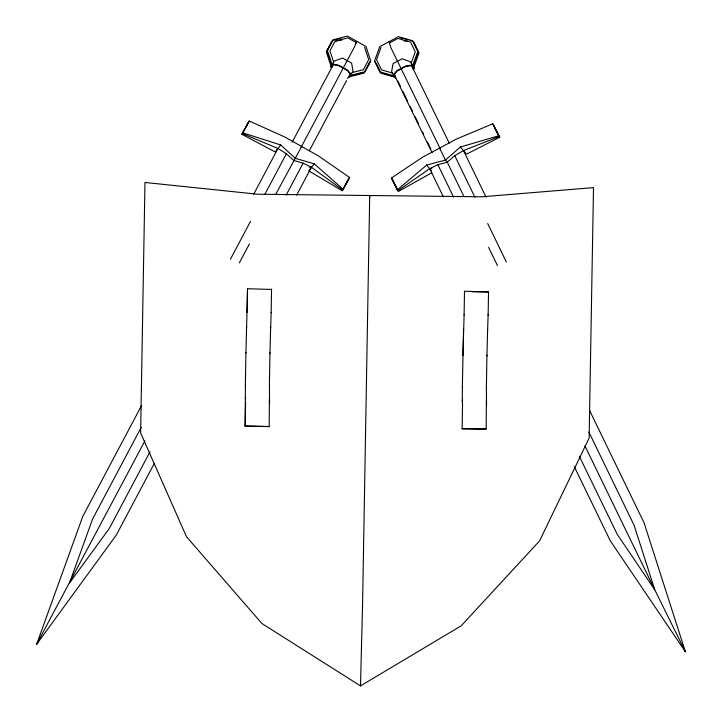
<?xml version="1.0" encoding="UTF-8"?>
<svg xmlns="http://www.w3.org/2000/svg" width="722" height="722" viewBox="0 0 722 722"><rect width="100%" height="100%" fill="white"/><g stroke="black" fill="none" stroke-linecap="round" stroke-linejoin="round"><path stroke-width="1.08" d="M245.336 398.715L245.399 384.745M269.432 385.016L269.586 403.706M462.315 401.206L462.369 387.236M486.402 387.506L486.538 405.755M369.673 197.711L369.7 195.509L362.579 603.926L360.495 685.9L261.915 623.519L186.493 536.735L140.609 432.893L144.978 182.467L257.573 194.218L481.836 196.799L593.502 187.621L589.134 438.046L539.641 540.796L461.223 625.803L360.495 685.9M245.363 384.862L245.931 352.417M269.405 397.804L269.18 426.558L245.146 426.278L245.372 397.524M271.571 289.459L247.52 288.737L246.599 327.662M245.146 426.278L245.57 402.064M247.132 312.455L247.52 288.737M269.405 385.142L269.965 352.697M271.165 312.725L271.553 289.008M462.342 387.362L463.569 329.124M486.384 400.295L486.159 429.048L462.125 428.769L462.54 404.555M464.111 314.945L464.499 291.228L488.55 291.95L472.161 291.769M486.375 387.633L486.944 355.188M488.144 315.225L488.532 291.507M245.949 353.103L246.59 326.633M269.983 353.383L270.633 326.904M462.919 355.603L464.12 314.53M486.962 355.874L487.603 329.394M270.642 327.932L271.174 312.31M487.612 330.423L488.135 314.35M376.433 59.989L380.99 47.471M411.197 63.067L410.258 61.776L402.19 58.744L393.048 63.635L391.622 71.74L393.941 75.864L379.808 71.866L374.537 61L379.763 46.65L398.4 36.687L412.524 40.685L417.794 51.542L412.569 65.892L411.197 63.067L415.285 51.84L410.818 42.643M413.814 67.317L419.04 52.959L413.769 42.102M335.315 41.073L347.878 37.869L356.235 42.58L354.448 47.002L301.11 147.18M38.167 641.353L36.605 644.331L116.278 535.101L154.255 463.524M343.329 189.381L314.196 163.813L295.37 158.344L280.75 144.978L275.19 151.936L241.861 134.274L249.27 121.016L284.946 137.063L318.393 155.898L349.628 177.513L342.219 190.77L308.646 170.771M248.711 121.711L242.421 133.579L277.97 148.452L286.39 153.75L293.71 160.437L303.123 163.163L311.426 167.287L342.779 190.076L349.069 178.217M241.861 134.274L249.27 121.016M331.994 41.163L326.299 51.894L331.073 66.361M141.368 405.917L82.831 516.266L36.605 644.331L144.914 440.88M253.711 194.182L277.97 148.452M333.672 62.173L332.183 64.971L327.409 50.504L333.104 39.773L347.499 36.1L365.964 46.488L370.738 60.955L365.043 71.695L350.639 75.359L353.013 71.297L351.641 63.157L342.589 58.058L334.557 60.91L333.672 62.173L329.936 50.865L334.755 41.768L336.849 41.235M292.103 142.288L332.499 66.153L331.633 65.666L326.849 51.199L332.544 40.468L340.775 38.365M141.169 427.478L92.578 519.055L69.465 583.087L109.302 528.468L149.968 451.828M230.417 259.261L250.48 221.437M264.739 194.561L286.39 153.75M356.731 41.298L355.684 43.275L356.235 42.58M239.361 262.862L249.388 243.973M275.768 194.245L301.67 146.485M309.35 150.718L346.596 80.512M347.652 78.536L348.699 76.559M286.219 195.021L303.123 163.163M296.652 195.12L311.426 167.287L309.314 167.017M368.211 60.603L363.383 69.7L352.128 72.57M369.628 62.354L363.933 73.084L349.529 76.758M370.178 61.65L364.484 72.39L350.089 76.063L349.222 75.575L350.332 74.176L347.264 70.431L338.898 65.729L333.609 64.763L331.389 67.543M342.219 190.77L347.995 179.895M330.432 67.164L332.824 64.168L338.771 65.251L347.833 70.35L351.28 74.565L348.897 77.561M309.341 169.896L314.196 163.813M348.518 178.912L349.628 177.513M432.045 152.685L394.194 74.682L397.172 71.009L405.62 66.487L411.08 65.657L413.553 68.491L412.587 66.487M413.183 69.781L414.527 68.13L411.856 65.079L405.719 66.018L396.577 70.909L393.228 75.043L395.891 78.093M460.374 147.035L466.574 154.129L499.795 137.234L498.559 135.817L460.374 147.035L445.429 160.067L426.603 165.103L397.262 190.003L398.499 191.42L431.828 172.748M493.352 124.518L499.182 136.521L463.47 150.582L454.761 155.681L447.288 162.197L437.875 164.715L429.707 168.65L397.885 190.707L392.055 178.704M397.262 190.003L391.441 178L422.722 157.098L456.484 139.039L492.729 123.814L499.795 137.234M338.943 40.703L342.084 39.9M431.837 168.425L429.707 168.65L443.479 197.043M245.128 425.827L269.18 426.558M400.024 37.679L403.057 38.537M405.069 39.105L408.101 39.963M410.123 40.531L413.146 41.389L418.417 52.255L413.192 66.605L412.316 67.074L449.183 143.046M410.195 41.93L397.876 38.447L389.429 42.959L390.773 47.426L440.221 148.777M403.625 40.603L406.712 41.479M392.569 73.03L381.523 69.908L377.055 60.702M395.178 77.281L381.054 73.283L376.261 63.41M242.971 132.884L280.75 144.978M389.086 41.668L389.7 42.381M394.194 74.682L395.43 76.099L394.564 76.568L380.431 72.57L375.16 61.713M426.603 165.103L431.566 170.78M391.441 178L396.08 186.42M492.729 123.814L498.559 135.817M463.47 150.582L486.105 197.232M589.423 410.159L644.033 522.71L685.395 651.786L610.27 540.769L574.351 466.755M454.761 155.681L474.905 197.196M487.675 223.522L506.348 262.005M588.89 432.117L634.096 525.273L654.773 589.811L685.395 651.786L683.969 648.771M464.002 196.655L447.288 162.197L445.429 160.067L439.608 148.064M488.586 247.312L497.44 265.552M584.955 445.925L654.773 589.811L617.211 534.307L579.378 456.34M397.894 81.171L400.349 86.234M402.804 91.297L407.722 101.423M410.177 106.495L412.641 111.558M415.096 116.621L418.534 123.715M422.469 131.819L423.453 133.841M427.379 141.945L430.826 149.039M437.875 164.715L453.596 197.115M397.046 188.415L398.021 190.418M364.601 47.282L368.771 59.908M486.159 429.048L462.125 428.769M462.342 400.024L462.522 405.926"/></g></svg>
